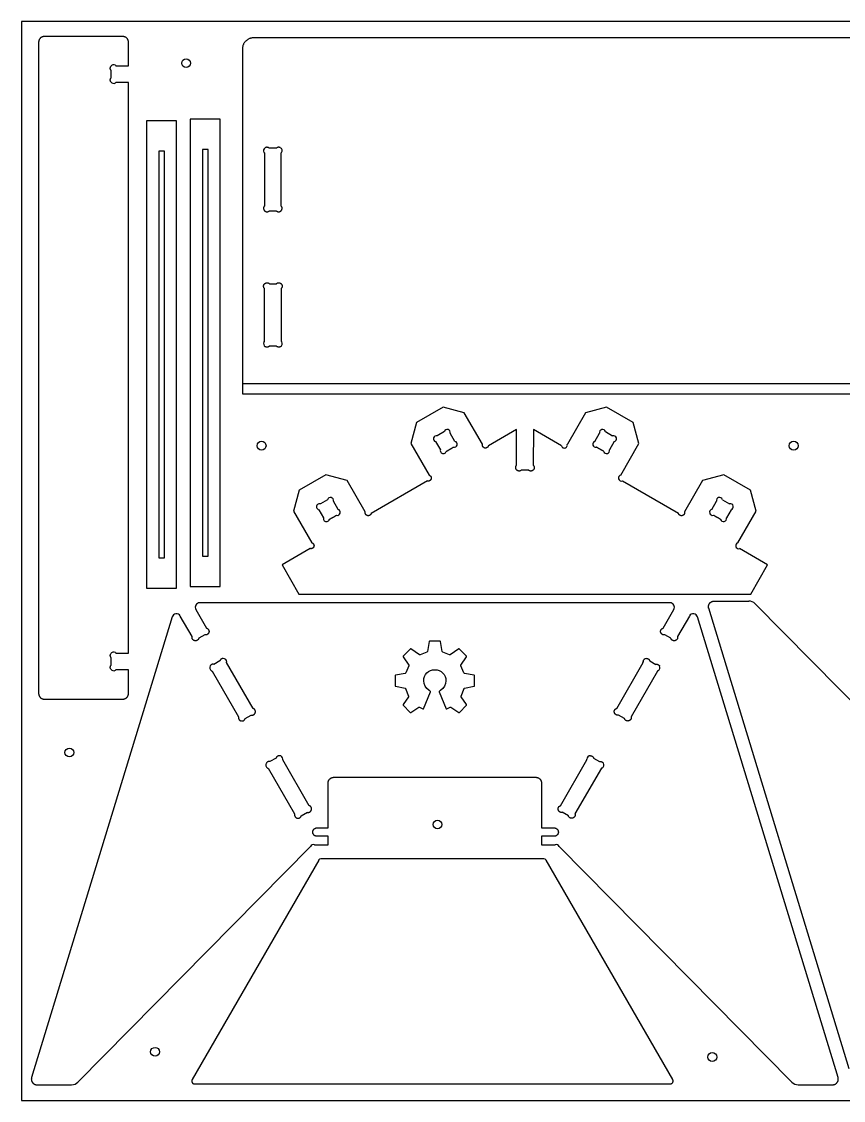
# Model space of a CAD drawing. Header units: millimetres. Extents: x 0 to 2440, y 0 to 1220.
# Drawn here: x 0 to 930, y 0 to 1220 of the extents above; entities that cross this region are included whole.
import ezdxf

# ---------------------------------------------------------------- set-up
doc = ezdxf.new("R2010")
doc.units = ezdxf.units.MM
doc.header["$MEASUREMENT"] = 0
for name, color, linetype, true_color in [('Angled Pockets Top', 3, 'Continuous', 0x00ff00), ('Board Fixings', 6, 'Continuous', 0xff00ff), ('Pockets 10mm', 5, 'Continuous', 0x0000ff), ('Pockets 5mm', 4, 'Continuous', 0x00ffff), ('Profile - inside', 30, 'Continuous', 0xff7f00), ('Profile - outside', 18, 'Continuous', 0x000000), ('Stock Perimeter', 1, 'Continuous', 0xff0007)]:
    doc.layers.add(name, color=color, linetype=linetype, true_color=true_color)

msp = doc.modelspace()

# ---------------------------------------------------------------- linework, layer by layer
at = {"layer": 'Angled Pockets Top'}
msp.add_line((998.9, 810.3, 0), (249.8, 810.3, 0), dxfattribs=at)
at = {"layer": 'Board Fixings'}
for centre in [(186.1, 1173), (271.5, 740.4), (873.4, 740.4), (54.1, 393.4), (470.5, 312), (151, 55), (781.3, 49.1)]:
    msp.add_circle(centre, 5, dxfattribs=at)
at = {"layer": 'Pockets 10mm'}
for p, q in [((461.2, 519.1), (459.1, 507.6)), ((473.2, 519.5), (461.8, 519.5)), ((475.9, 507.6), (473.8, 519.1)), ((431.6, 501.6), (438, 492.2)), ((439.7, 510.4), (431.7, 502.4)), ((450, 503.9), (440.5, 510.5)), ((458.5, 507), (450.9, 503.9)), ((484.1, 503.9), (476.4, 507)), ((494.5, 510.5), (485, 503.9)), ((503.3, 502.4), (495.3, 510.4)), ((496.9, 492.2), (503.4, 501.6)), ((438.1, 491.4), (434.7, 483.5)), ((500.3, 483.5), (496.9, 491.4)), ((422.5, 480.3), (422.5, 468.9)), ((434, 482.9), (423, 480.9)), ((512, 480.9), (500.9, 482.9)), ((512.4, 468.9), (512.4, 480.3)), ((423, 468.3), (433.8, 466.3)), ((434.4, 465.7), (437.8, 457.3)), ((497.2, 457.3), (500.5, 465.7)), ((501.2, 466.3), (512, 468.3)), ((437.7, 456.5), (431.6, 447.6)), ((454.6, 442.9), (462.5, 462.2)), ((462.3, 462.9), (461.3, 463.5)), ((472.4, 462.2), (480.4, 442.9)), ((473.6, 463.5), (472.7, 462.9)), ((503.4, 447.6), (497.2, 456.5)), ((431.7, 446.8), (439.7, 438.8)), ((440.5, 438.7), (449.2, 444.7)), ((450.1, 444.7), (453.9, 442.7)), ((481, 442.7), (484.9, 444.7)), ((485.7, 444.7), (494.5, 438.7)), ((495.3, 438.8), (503.3, 446.8))]:
    msp.add_line(p, q, dxfattribs=at)
for points in [[(461.8, 519.5), (461.5, 519.5), (461.3, 519.3), (461.2, 519.1)], [(473.8, 519.1), (473.7, 519.3), (473.4, 519.5), (473.2, 519.5)], [(431.7, 502.4), (431.5, 502.2), (431.4, 501.8), (431.6, 501.6)], [(440.5, 510.5), (440.2, 510.6), (439.9, 510.6), (439.7, 510.4)], [(450.9, 503.9), (450.6, 503.7), (450.2, 503.8), (450, 503.9)], [(459.1, 507.6), (459, 507.4), (458.8, 507.1), (458.5, 507)], [(476.4, 507), (476.2, 507.1), (475.9, 507.4), (475.9, 507.6)], [(485, 503.9), (484.7, 503.8), (484.3, 503.7), (484.1, 503.9)], [(495.3, 510.4), (495.1, 510.6), (494.7, 510.6), (494.5, 510.5)], [(503.4, 501.6), (503.5, 501.8), (503.5, 502.2), (503.3, 502.4)], [(438, 492.2), (438.2, 492), (438.2, 491.6), (438.1, 491.4)], [(496.9, 491.4), (496.8, 491.6), (496.8, 492), (496.9, 492.2)], [(423, 480.9), (422.7, 480.8), (422.5, 480.5), (422.5, 480.3)], [(434.7, 483.5), (434.6, 483.2), (434.3, 483), (434, 482.9)], [(500.9, 482.9), (500.6, 483), (500.4, 483.2), (500.3, 483.5)], [(512.4, 480.3), (512.4, 480.5), (512.2, 480.8), (512, 480.9)], [(422.5, 468.9), (422.5, 468.6), (422.7, 468.4), (423, 468.3)], [(433.8, 466.3), (434, 466.3), (434.3, 466), (434.4, 465.7)], [(461.3, 463.5), (461.1, 463.6), (460.9, 463.8), (460.7, 463.9)], [(474.2, 463.9), (474.1, 463.8), (473.8, 463.6), (473.6, 463.5)], [(500.5, 465.7), (500.6, 466), (500.9, 466.3), (501.2, 466.3)], [(512, 468.3), (512.2, 468.4), (512.4, 468.6), (512.4, 468.9)], [(437.8, 457.3), (437.9, 457.1), (437.9, 456.7), (437.7, 456.5)], [(462.5, 462.2), (462.6, 462.4), (462.5, 462.7), (462.3, 462.9)], [(472.7, 462.9), (472.4, 462.7), (472.3, 462.4), (472.4, 462.2)], [(497.2, 456.5), (497.1, 456.7), (497.1, 457.1), (497.2, 457.3)], [(431.6, 447.6), (431.4, 447.3), (431.5, 447), (431.7, 446.8)], [(449.2, 444.7), (449.4, 444.9), (449.8, 444.9), (450.1, 444.7)], [(453.9, 442.7), (454.2, 442.6), (454.5, 442.7), (454.6, 442.9)], [(480.4, 442.9), (480.5, 442.7), (480.8, 442.6), (481, 442.7)], [(484.9, 444.7), (485.1, 444.9), (485.5, 444.9), (485.7, 444.7)], [(503.3, 446.8), (503.5, 447), (503.5, 447.3), (503.4, 447.6)], [(439.7, 438.8), (439.9, 438.6), (440.2, 438.5), (440.5, 438.7)], [(494.5, 438.7), (494.7, 438.5), (495.1, 438.6), (495.3, 438.8)]]:
    msp.add_open_spline(points, degree=3, dxfattribs=at)
msp.add_open_spline([(460.7, 463.9), (457.2, 466.2), (454.9, 470.1), (454.9, 474.5), (454.9, 481.5), (460.5, 487.1), (467.5, 487.1), (474.4, 487.1), (480, 481.5), (480, 474.5), (480, 470.1), (477.7, 466.2), (474.2, 463.9)], degree=3, knots=[190, 190, 190, 190, 191, 191, 191, 192, 192, 192, 193, 193, 193, 194, 194, 194, 194], dxfattribs=at)
at = {"layer": 'Pockets 5mm'}
for points in [[(211.1, 615.5), (211.1, 1075.5), (204.6, 1075.5), (204.6, 615.5), (211.1, 615.5)], [(161.6, 613.5), (161.6, 1073.5), (155.1, 1073.5), (155.1, 613.5), (161.6, 613.5)]]:
    msp.add_lwpolyline(points, dxfattribs=at)
at = {"layer": 'Profile - inside'}
for p, q in [((288.2, 1076.7, 0), (280.2, 1076.7, 0)), ((274.8, 1071.3, 0), (274.8, 1011.5, 0)), ((293.6, 1011.5, 0), (293.6, 1071.3, 0)), ((280.2, 1006, 0), (288.2, 1006, 0)), ((274.9, 858.4, 0), (274.9, 918.1, 0)), ((280.3, 923.6, 0), (288.2, 923.6, 0)), ((293.7, 918.2, 0), (293.7, 858.4, 0)), ((288.3, 852.9, 0), (280.3, 852.9, 0)), ((468.4, 745), (473.7, 735.8)), ((478.3, 756.3), (470.2, 751.6)), ((490.2, 745.3), (484.9, 754.5)), ((648.6, 745.3), (653.9, 754.5)), ((660.5, 756.3), (668.6, 751.6)), ((670.4, 745), (665.1, 735.8)), ((346.1, 679.3), (338, 674.7)), ((358, 668.4), (352.7, 677.6)), ((780.8, 668.4), (786.1, 677.6)), ((792.7, 679.3), (800.8, 674.7)), ((336.2, 668), (341.5, 658.8)), ((802.6, 668), (797.3, 658.8)), ((224.4, 497.1), (217.5, 493.1)), ((261.8, 443.3), (231.9, 495.1)), ((673.2, 443.3), (703.1, 495.1)), ((710.5, 497.1), (717.4, 493.1)), ((215.5, 485.6), (245.4, 433.8)), ((719.4, 485.6), (689.5, 433.8)), ((252.9, 431.8), (259.8, 435.8)), ((682.1, 431.8), (675.2, 435.8)), ((287.9, 387.1), (281, 383.1)), ((325.3, 333.3), (295.4, 385.1)), ((609.7, 333.3), (639.6, 385.1)), ((647, 387.1), (653.9, 383.1)), ((279, 375.6), (308.9, 323.9)), ((655.9, 375.6), (626, 323.9)), ((316.4, 321.9), (323.3, 325.8)), ((618.6, 321.9), (611.7, 325.8))]:
    msp.add_line(p, q, dxfattribs=at)
for centre, radius, start, end in [((277.6, 1073.9, 0), 3.93, 120.0331, 210.0331), ((290.8, 1073.9, 0), 3.93, 330.0331, 60.0331), ((277.7, 855.8, 0), 3.93, 150.038, 240.038), ((290.9, 855.8, 0), 3.93, 300.038, 30.038), ((481.6, 755.4), 3.43, 344.9963, 164.9963), ((657.2, 755.4), 3.43, 15.0037, 195.0037), ((469.3, 748.3), 3.43, 74.9963, 254.9963), ((489.4, 742), 3.43, 254.9963, 74.9963), ((649.5, 742), 3.43, 105.0037, 285.0037), ((669.5, 748.3), 3.43, 285.0037, 105.0037), ((477.1, 734.9), 3.43, 164.9963, 344.9963), ((661.8, 734.9), 3.43, 195.0037, 15.0037), ((337.1, 671.3), 3.43, 74.9913, 254.9913), ((349.4, 678.4), 3.43, 344.9913, 164.9913), ((789.4, 678.4), 3.43, 15.0087, 195.0087), ((801.7, 671.3), 3.43, 285.0087, 105.0087), ((344.8, 658), 3.43, 164.9913, 344.9913), ((357.1, 665), 3.43, 254.9913, 74.9913), ((781.7, 665), 3.43, 105.0087, 285.0087), ((794, 658), 3.43, 195.0087, 15.0087), ((216.7, 489.3), 3.93, 150, 240), ((228.1, 495.9), 3.93, 360, 90), ((706.9, 495.9), 3.93, 90, 180), ((718.2, 489.3), 3.93, 300, 30), ((280.2, 379.3), 3.93, 150, 240), ((291.6, 385.9), 3.93, 360, 90), ((643.4, 385.9), 3.93, 90, 180), ((654.7, 379.3), 3.93, 300, 30)]:
    msp.add_arc(centre, radius, start, end, dxfattribs=at)
for points, weights in [([(280.2, 1076.7, 0), (278.3, 1078.8, 0), (275.6, 1077.3, 0)], [0.914835791626, 0.758819025933, 1]), ([(292.7, 1077.3, 0), (290.1, 1078.8, 0), (288.2, 1076.7, 0)], [1, 0.758819083435, 0.914835717231]), ([(274.2, 1071.9, 0), (274.5, 1071.4, 0), (274.8, 1071.3, 0)], [1, 0.948287753986, 0.914835789986]), ([(293.6, 1071.3, 0), (293.9, 1071.5, 0), (294.2, 1071.9, 0)], [0.914835774035, 0.948287741657, 1]), ([(274.8, 1011.5, 0), (272.1, 1008.9, 0), (274.9, 1006.1, 0)], [0.999999720675, 0.707106956385, 1]), ([(274.9, 1006.1, 0), (277.6, 1003.3, 0), (280.2, 1006, 0)], [1, 0.707106886554, 0.999999860338]), ([(288.2, 1006, 0), (290.8, 1003.3, 0), (293.6, 1006.1, 0)], [0.999999860338, 0.707106886554, 1]), ([(293.6, 1006.1, 0), (296.4, 1008.9, 0), (293.6, 1011.5, 0)], [1, 0.707106816723, 1]), ([(274.9, 918.1, 0), (272.1, 920.7, 0), (274.9, 923.5, 0)], [0.999999720675, 0.707106956385, 1]), ([(274.9, 923.5, 0), (277.7, 926.3, 0), (280.3, 923.6, 0)], [1, 0.707106886554, 0.999999860338]), ([(288.2, 923.6, 0), (290.8, 926.3, 0), (293.6, 923.5, 0)], [0.999999860338, 0.707106886554, 1]), ([(293.6, 923.5, 0), (296.4, 920.8, 0), (293.7, 918.2, 0)], [1, 0.707106816723, 1]), ([(274.3, 857.7, 0), (274.6, 858.2, 0), (274.9, 858.4, 0)], [1, 0.948287753986, 0.914835789986]), ([(293.7, 858.4, 0), (294, 858.2, 0), (294.3, 857.7, 0)], [0.914835774035, 0.948287741657, 1]), ([(280.3, 852.9, 0), (278.4, 850.8, 0), (275.8, 852.3, 0)], [0.914835791626, 0.758819025933, 1]), ([(292.9, 852.4, 0), (290.3, 850.9, 0), (288.3, 852.9, 0)], [1, 0.758819083435, 0.914835717231]), ([(217.5, 493.1), (214.8, 493.9), (213.3, 491.3)], [0.914835791626, 0.758819025933, 1]), ([(228.1, 499.8), (225.1, 499.8), (224.4, 497.1)], [1, 0.758819083435, 0.914835717231]), ([(231.9, 495.1), (232, 495.4), (232, 495.9)], [0.914835774035, 0.948287741657, 1]), ([(703.1, 495.1), (702.9, 495.4), (702.9, 495.9)], [0.914835774035, 0.948287741657, 1]), ([(706.9, 499.8), (709.9, 499.8), (710.5, 497.1)], [1, 0.758819083435, 0.914835717231]), ([(717.4, 493.1), (720.1, 493.9), (721.7, 491.3)], [0.914835791626, 0.758819025933, 1]), ([(214.7, 485.9), (215.2, 485.6), (215.5, 485.6)], [1, 0.948287753986, 0.914835789986]), ([(720.2, 485.9), (719.8, 485.6), (719.4, 485.6)], [1, 0.948287753986, 0.914835789986]), ([(264.4, 438.6), (265.4, 442.4), (261.8, 443.3)], [1, 0.707106816723, 1]), ([(670.6, 438.6), (669.5, 442.4), (673.2, 443.3)], [1, 0.707106816723, 1]), ([(245.4, 433.8), (244.4, 430.2), (248.2, 429.2)], [0.999999720675, 0.707106956385, 1]), ([(248.2, 429.2), (252, 428.2), (252.9, 431.8)], [1, 0.707106886554, 0.999999860338]), ([(259.8, 435.8), (263.4, 434.8), (264.4, 438.6)], [0.999999860338, 0.707106886554, 1]), ([(675.2, 435.8), (671.6, 434.8), (670.6, 438.6)], [0.999999860338, 0.707106886554, 1]), ([(686.8, 429.2), (683, 428.2), (682.1, 431.8)], [1, 0.707106886554, 0.999999860338]), ([(689.5, 433.8), (690.6, 430.2), (686.8, 429.2)], [0.999999720675, 0.707106956385, 1]), ([(281, 383.1), (278.3, 383.9), (276.8, 381.3)], [0.914835791626, 0.758819025933, 1]), ([(291.6, 389.8), (288.6, 389.8), (287.9, 387.1)], [1, 0.758819083435, 0.914835717231]), ([(295.4, 385.1), (295.5, 385.4), (295.5, 385.9)], [0.914835774035, 0.948287741657, 1]), ([(639.6, 385.1), (639.4, 385.4), (639.4, 385.9)], [0.914835774035, 0.948287741657, 1]), ([(643.4, 389.8), (646.4, 389.8), (647, 387.1)], [1, 0.758819083435, 0.914835717231]), ([(653.9, 383.1), (656.6, 383.9), (658.2, 381.3)], [0.914835791626, 0.758819025933, 1]), ([(278.2, 375.9), (278.7, 375.7), (279, 375.6)], [1, 0.948287753986, 0.914835789986]), ([(656.7, 375.9), (656.3, 375.7), (655.9, 375.6)], [1, 0.948287753986, 0.914835789986]), ([(327.9, 328.6), (328.9, 332.4), (325.3, 333.3)], [1, 0.707106816723, 1]), ([(607.1, 328.6), (606, 332.4), (609.7, 333.3)], [1, 0.707106816723, 1]), ([(308.9, 323.9), (307.9, 320.3), (311.7, 319.2)], [0.999999720675, 0.707106956385, 1]), ([(311.7, 319.2), (315.5, 318.2), (316.4, 321.9)], [1, 0.707106886554, 0.999999860338]), ([(323.3, 325.8), (326.9, 324.8), (327.9, 328.6)], [0.999999860338, 0.707106886554, 1]), ([(611.7, 325.8), (608.1, 324.8), (607.1, 328.6)], [0.999999860338, 0.707106886554, 1]), ([(623.3, 319.2), (619.5, 318.2), (618.6, 321.9)], [1, 0.707106886554, 0.999999860338]), ([(626, 323.9), (627.1, 320.3), (623.3, 319.2)], [0.999999720675, 0.707106956385, 1])]:
    msp.add_rational_spline(points, weights, degree=2, dxfattribs=at)
for points in [[(480.4, 734), (484.4, 736.3), (488.5, 738.7)], [(658.5, 734), (654.4, 736.3), (650.4, 738.7)], [(348.1, 657.1), (352.2, 659.4), (356.2, 661.7)], [(790.7, 657.1), (786.6, 659.4), (782.6, 661.7)]]:
    msp.add_open_spline(points, degree=2, dxfattribs=at)
at = {"layer": 'Profile - outside'}
for p, q in [((19.3, 1196.8), (19.3, 460.2)), ((31.7, 1203.1), (25.7, 1203.1)), ((45.6, 1203.1), (31.7, 1203.1)), ((114.6, 1203.1), (45.6, 1203.1)), ((120.9, 1170.1), (120.9, 1196.8)), ((986.4, 1201.6, 0), (262.5, 1201.6, 0)), ((249.8, 1188.9, 0), (249.8, 811.7, 0)), ((101.5, 1156.6), (101.5, 1164.6)), ((106.9, 1170), (120.9, 1170.1)), ((120.9, 1151.1), (106.9, 1151.1)), ((120.9, 505.9), (120.9, 1151.1)), ((249.8, 811.7, 0), (249.8, 806.2, 0)), ((249.8, 806.2, 0), (249.8, 798.9, 0)), ((249.8, 800.7, 0), (249.8, 800.7)), ((249.8, 798.9, 0), (998.9, 799, 0)), ((477, 784.1), (446.7, 766.6)), ((500.8, 777.7), (477, 784.1)), ((661.8, 784), (637.9, 777.6)), ((692, 766.6), (661.8, 784)), ((521.4, 742), (500.8, 777.7)), ((637.9, 777.6), (617.4, 742)), ((446.7, 766.6), (440.3, 742.8)), ((559.9, 758.6), (528, 740.2)), ((560, 718.3), (559.9, 758.6)), ((578.9, 758.6), (578.8, 718.3)), ((610.7, 740.2), (578.9, 758.6)), ((698.4, 742.7), (692, 766.6)), ((440.3, 742.8), (460.9, 707.1)), ((677.8, 707.1), (698.4, 742.7)), ((573.4, 712.8), (565.4, 712.8)), ((344.3, 707.6), (314.1, 690.1)), ((368.2, 701.2), (344.3, 707.6)), ((388.8, 665.5), (368.2, 701.2)), ((459.1, 700.5), (395.4, 663.7)), ((743.2, 663.7), (679.6, 700.4)), ((770.4, 701.2), (749.8, 665.5)), ((794.3, 707.6), (770.4, 701.2)), ((824.5, 690.1), (794.3, 707.6)), ((314.1, 690.1), (307.7, 666.3)), ((830.9, 666.2), (824.5, 690.1)), ((307.7, 666.3), (328.3, 630.6)), ((810.3, 630.6), (830.9, 666.2)), ((326.5, 624), (294.6, 605.6)), ((843.9, 605.6), (812.1, 624)), ((294.6, 605.6), (313.7, 572.6)), ((824.8, 572.6), (843.9, 605.6)), ((733.5, 562.7), (201.5, 562.7)), ((313.7, 572.6), (824.8, 572.6)), ((783.4, 564.7), (784, 564.7)), ((784, 564.7), (784.6, 564.7)), ((784.6, 564.7), (822.6, 564.7)), ((829.7, 561.7), (1091.8, 296.2)), ((197.1, 555.2), (209.3, 534)), ((725.7, 534), (737.8, 555.2)), ((936.3, 35.6), (777.3, 556.5)), ((170.3, 546.8), (11.3, 25.9)), ((193, 524.6), (179.4, 547.8)), ((755.5, 547.8), (742, 524.6)), ((923.6, 25.9), (764.6, 546.8)), ((207.3, 526.5), (200.4, 522.6)), ((734.5, 522.6), (727.7, 526.5)), ((101.5, 492.4), (101.5, 500.4)), ((106.9, 505.8), (120.9, 505.9)), ((120.9, 486.9), (106.9, 487)), ((120.9, 460.2), (120.9, 486.9)), ((25.7, 453.8), (31.7, 453.8)), ((31.7, 453.8), (45.6, 453.8)), ((45.6, 453.8), (114.6, 453.8)), ((346.8, 317.8), (346.8, 359)), ((353.2, 365.4), (384.9, 365.4)), ((384.9, 365.4), (550, 365.4)), ((550, 365.4), (581.8, 365.4)), ((588.1, 359), (588.1, 317.8)), ((346.8, 308.2), (346.8, 317.8)), ((588.1, 317.8), (588.1, 308.2)), ((334.1, 308.2), (346.8, 308.2)), ((588.1, 308.2), (602.4, 308.2)), ((346.8, 298.7), (334.1, 298.7)), ((346.8, 289.2), (346.8, 298.7)), ((602.4, 298.7), (588.1, 298.7)), ((588.1, 298.7), (588.1, 289.2)), ((63.7, 20.7), (326.9, 287.3)), ((331.4, 289.2), (346.8, 289.2)), ((588.1, 289.2), (603.6, 289.2)), ((608.1, 287.3), (871.2, 20.7)), ((336.1, 271.6), (192.9, 23.5)), ((590.7, 273.1), (338.6, 273.1)), ((736.6, 23.5), (593.3, 271.6)), ((17.4, 17.7), (17.7, 17.7)), ((17.7, 17.7), (17.9, 17.7)), ((17.9, 17.7), (18, 17.7)), ((18, 17.7), (18.6, 17.7)), ((18.6, 17.7), (56.6, 17.7)), ((195.7, 18.7), (733.8, 18.7)), ((878.4, 17.7), (916.4, 17.7)), ((916.4, 17.7), (917, 17.7)), ((917, 17.7), (917.5, 17.7))]:
    msp.add_line(p, q, dxfattribs=at)
for points in [[(175.3, 579.2), (175.3, 1107.8), (141.3, 1107.8), (141.3, 579.2), (175.3, 579.2)], [(224.8, 581.2), (224.8, 1109.8), (190.8, 1109.8), (190.8, 581.2), (224.8, 581.2)]]:
    msp.add_lwpolyline(points, dxfattribs=at)
for centre, radius, start, end in [((104.3, 1167.2), 3.93, 60, 150), ((104.3, 1154), 3.93, 210, 300), ((614, 741.1), 3.43, 194.9982, 15.0055), ((678.7, 703.8), 3.43, 105.0055, 284.9982), ((811.2, 627.3), 3.43, 105.013, 284.9957), ((201.5, 557.7), 5, 90, 209.8303), ((733.5, 557.7), 5, 330.1697, 90), ((822.6, 554.7), 10, 44.6253, 90), ((175.1, 545.3), 5, 30.1533, 163.025), ((759.8, 545.3), 5, 16.975, 149.8467), ((104.3, 503), 3.93, 60, 150), ((104.3, 489.8), 3.93, 210, 300), ((330.1, 286), 3.43, 67.3127, 158.062), ((604.9, 286), 3.43, 21.938, 112.6873), ((338.6, 270.1), 3, 90, 150.0271), ((590.7, 270.1), 3, 30, 90), ((56.6, 27.7), 10, 270, 315.3747), ((878.4, 27.7), 10, 224.6253, 270)]:
    msp.add_arc(centre, radius, start, end, dxfattribs=at)
for points, weights in [([(25.7, 1203.1), (19.3, 1203.1), (19.3, 1196.8)], [1, 0.707106781187, 1]), ([(120.9, 1196.8), (120.9, 1203.1), (114.6, 1203.1)], [1, 0.707107019605, 1]), ([(262.5, 1201.6, 0), (249.8, 1201.6, 0), (249.8, 1188.9, 0)], [0.999999720675, 0.70710699068, 0.999999860338]), ([(101.5, 1164.6), (99.4, 1166.5), (100.9, 1169.1)], [0.914835642837, 0.758819140937, 1]), ([(106.3, 1170.6), (106.7, 1170.3), (106.9, 1170)], [1, 0.948287766315, 0.914835805937]), ([(100.9, 1152), (99.4, 1154.6), (101.5, 1156.6)], [1, 0.758819140937, 0.914835642837]), ([(106.9, 1151.1), (106.7, 1150.9), (106.3, 1150.6)], [0.914835821889, 0.948287778644, 1]), ([(560.1, 712.9), (557.3, 715.7), (560, 718.3)], [1, 0.707106816723, 1]), ([(565.4, 712.8), (562.8, 710.1), (560.1, 712.9)], [0.999999720675, 0.707106956385, 1]), ([(578.8, 712.9), (576, 710.1), (573.4, 712.8)], [1, 0.707106956385, 0.999999720675]), ([(578.8, 718.3), (581.5, 715.7), (578.8, 712.9)], [0.999999720675, 0.707106956385, 1]), ([(211.9, 529.3), (210.9, 525.5), (207.3, 526.5)], [1, 0.707106886554, 0.999999860338]), ([(209.3, 534), (212.9, 533.1), (211.9, 529.3)], [1, 0.707106816723, 1]), ([(723, 529.3), (722, 533.1), (725.7, 534)], [1, 0.707106816723, 1]), ([(727.7, 526.5), (724.1, 525.5), (723, 529.3)], [0.999999720675, 0.707106956385, 1]), ([(195.7, 519.9), (191.9, 521), (193, 524.6)], [1, 0.707107096047, 0.999999441351]), ([(200.4, 522.6), (199.5, 518.9), (195.7, 519.9)], [0.999999860338, 0.707106886554, 1]), ([(739.2, 519.9), (735.4, 518.9), (734.5, 522.6)], [1, 0.707106956385, 0.999999720675]), ([(742, 524.6), (743, 521), (739.2, 519.9)], [0.999999581013, 0.707107026216, 1]), ([(101.5, 500.4), (99.4, 502.3), (100.9, 505)], [0.914835642837, 0.758819140937, 1]), ([(106.3, 506.4), (106.7, 506.1), (106.9, 505.8)], [1, 0.948287778644, 0.914835821889]), ([(100.9, 487.9), (99.4, 490.5), (101.5, 492.4)], [1, 0.758819140937, 0.914835642837]), ([(106.9, 487), (106.7, 486.7), (106.3, 486.4)], [0.914835805937, 0.948287766315, 1]), ([(19.3, 460.2), (19.3, 453.8), (25.7, 453.8)], [0.999999860338, 0.707107159267, 0.999999860338]), ([(114.6, 453.8), (120.9, 453.8), (120.9, 460.2)], [0.999999860338, 0.707107397686, 0.999999860338]), ([(346.8, 359), (346.8, 365.4), (353.2, 365.4)], [0.999999581013, 0.707107130342, 0.999999720676]), ([(581.8, 365.4), (588.1, 365.4), (588.1, 359)], [0.999999860338, 0.707106851018, 1])]:
    msp.add_rational_spline(points, weights, degree=2, dxfattribs=at)
for points, weights, knots in [([(528, 740.2), (527.3, 737.7), (524.7, 737.7), (521.3, 737.7), (521.3, 741.1), (521.3, 741.5), (521.4, 742)], [0.91485422559, 0.759050896778, 1.00016785396, 0.707225471862, 1.00016785396, 0.948394664234, 0.91492175018], [238.9395785, 238.9395785, 238.9395785, 239.1141202, 239.1141202, 239.3261778, 239.3261778, 239.3636558, 239.3636558, 239.3636558]), ([(460.9, 707.1), (463.4, 706.4), (463.4, 703.8), (463.4, 700.3), (460, 700.3), (459.6, 700.3), (459.1, 700.5)], [0.914921659869, 0.758998731262, 1.00016785385, 0.707225471779, 1.00016785385, 0.948342486339, 0.914854299669], [245.9254148, 245.9254148, 245.9254148, 246.0999943, 246.0999943, 246.3120519, 246.3120519, 246.3495677, 246.3495677, 246.3495677]), ([(395.4, 663.7), (394.7, 661.2), (392.1, 661.2), (388.7, 661.2), (388.7, 664.6), (388.7, 665.1), (388.8, 665.5)], [0.914854225369, 0.759035895081, 1.0001576255, 0.707218239249, 1.0001576255, 0.948363246851, 0.914884313549], [249.2456163, 249.2456163, 249.2456163, 249.4201633, 249.4201633, 249.6322209, 249.6322209, 249.6697146, 249.6697146, 249.6697146]), ([(749.8, 665.5), (750, 665.1), (750, 664.6), (750, 661.2), (746.5, 661.2), (743.9, 661.2), (743.2, 663.7)], [0.914780178566, 0.948244760335, 1, 0.707106781187, 1, 0.758804836551, 0.914854150846], [289.6596796, 289.6596796, 289.6596796, 289.6971509, 289.6971509, 289.9092085, 289.9092085, 290.0838362, 290.0838362, 290.0838362]), ([(328.3, 630.6), (330.8, 629.9), (330.8, 627.3), (330.8, 623.9), (327.4, 623.9), (326.9, 623.9), (326.5, 624)], [0.914884223259, 0.759012687573, 1.00015762539, 0.707218239167, 1.00015762539, 0.948340039321, 0.914854315422], [256.2312635, 256.2312635, 256.2312635, 256.4058272, 256.4058272, 256.6178848, 256.6178848, 256.6553953, 256.6553953, 256.6553953]), ([(777.3, 556.5), (776.4, 559.5), (778.3, 562.1), (780.2, 564.7), (783.4, 564.7)], [0.999999911621, 0.893028245911, 0.999999962629, 0.893028220407, 0.999999962629], [3070.2670487, 3070.2670487, 3070.2670487, 3070.5004317, 3070.5004317, 3070.7338148, 3070.7338148, 3070.7338148]), ([(334.1, 298.7), (329.4, 298.7), (329.4, 303.5), (329.4, 308.2), (334.1, 308.2)], [1, 0.707106781187, 1, 0.707106781187, 1], [607.5153596, 607.5153596, 607.5153596, 607.8098839, 607.8098839, 608.1044083, 608.1044083, 608.1044083]), ([(602.4, 308.2), (607.2, 308.2), (607.2, 303.5), (607.2, 298.7), (602.4, 298.7)], [1, 0.707106781187, 1, 0.707106781187, 1], [622.6777059, 622.6777059, 622.6777059, 622.9722302, 622.9722302, 623.2667545, 623.2667545, 623.2667545]), ([(11.3, 25.9), (10.4, 22.9), (12.3, 20.3), (14.2, 17.7), (17.4, 17.7)], [0.999999948754, 0.893028279072, 0.999999999762, 0.893028253568, 0.999999999762], [580.1527631, 580.1527631, 580.1527631, 580.3861461, 580.3861461, 580.6195292, 580.6195292, 580.6195292]), ([(917.5, 17.7), (920.7, 17.7), (922.6, 20.3), (924.5, 22.9), (923.6, 25.9)], [0.999999809605, 0.893028296919, 0.999999962629, 0.893028245911, 0.999999911621], [650.2183561, 650.2183561, 650.2183561, 650.451739, 650.451739, 650.6851221, 650.6851221, 650.6851221]), ([(192.9, 23.5), (192, 21.9), (192.9, 20.3), (193.9, 18.7), (195.7, 18.7)], [1, 0.866084487159, 1, 0.866084487159, 1], [93.0608402, 93.0608402, 93.0608402, 93.1917103, 93.1917103, 93.3225805, 93.3225805, 93.3225805]), ([(733.8, 18.7), (735.7, 18.7), (736.6, 20.3), (737.5, 21.9), (736.6, 23.5)], [1, 0.866025403784, 1, 0.866025403784, 1], [114.5086102, 114.5086102, 114.5086102, 114.6395098, 114.6395098, 114.7704095, 114.7704095, 114.7704095])]:
    msp.add_rational_spline(points, weights, degree=2, knots=knots, dxfattribs=at)
at = {"layer": 'Stock Perimeter'}
msp.add_lwpolyline([(0, 0), (2440, 0), (2440, 1220), (0, 1220), (0, 0)], dxfattribs=at)

doc.saveas('drawing.dxf')
